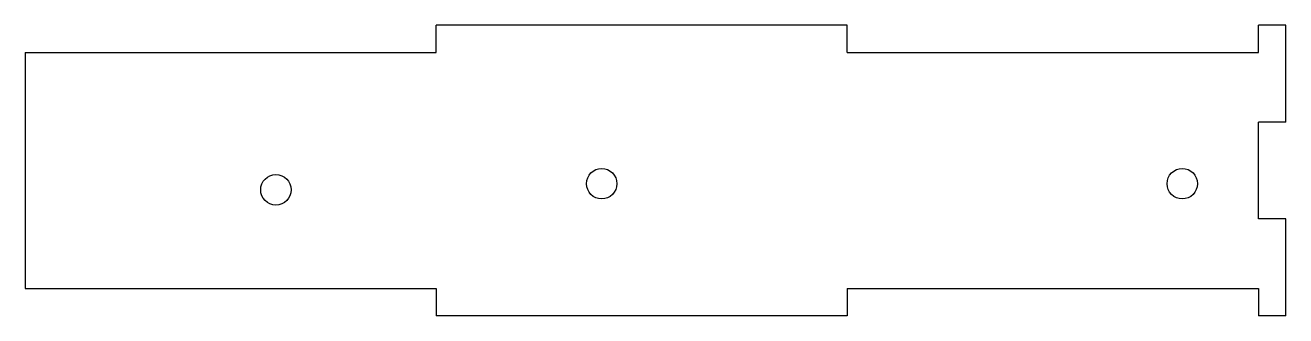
# Model space of a CAD drawing. Header units: millimetres. Extents: x -118 to 7, y -7 to 22.
import ezdxf

# ---------------------------------------------------------------- set-up
doc = ezdxf.new("R2010")
doc.units = ezdxf.units.MM

msp = doc.modelspace()

# ---------------------------------------------------------------- linework, layer by layer
at = {"color": 7, "linetype": 'Continuous', "lineweight": 25}
for p, q in [((-77, 19.2), (-77, 21.9)), ((-36.5, 21.9), (-77, 21.9)), ((-36.5, 19.2), (-36.5, 21.9)), ((4, 19.2), (4, 21.9)), ((6.7, 21.9), (4, 21.9)), ((6.7, 12.37), (6.7, 21.9)), ((-117.5, 19.2), (-77, 19.2)), ((-117.5, 19.2), (-117.5, -4)), ((-36.5, 19.2), (4, 19.2)), ((6.7, 12.37), (4, 12.37)), ((4, 2.83), (4, 12.37)), ((6.7, 2.83), (4, 2.83)), ((6.7, -6.7), (6.7, 2.83)), ((-117.5, -4), (-77, -4)), ((-77, -4), (-77, -6.7)), ((-36.5, -4), (4, -4)), ((-36.5, -4), (-36.5, -6.7)), ((4, -4), (4, -6.7)), ((-36.5, -6.7), (-77, -6.7)), ((6.7, -6.7), (4, -6.7))]:
    msp.add_line(p, q, dxfattribs=at)
for centre in [(-60.7, 6.3), (-3.5, 6.3), (-92.8, 5.7)]:
    msp.add_circle(centre, 1.5, dxfattribs=at)

doc.saveas('drawing.dxf')
